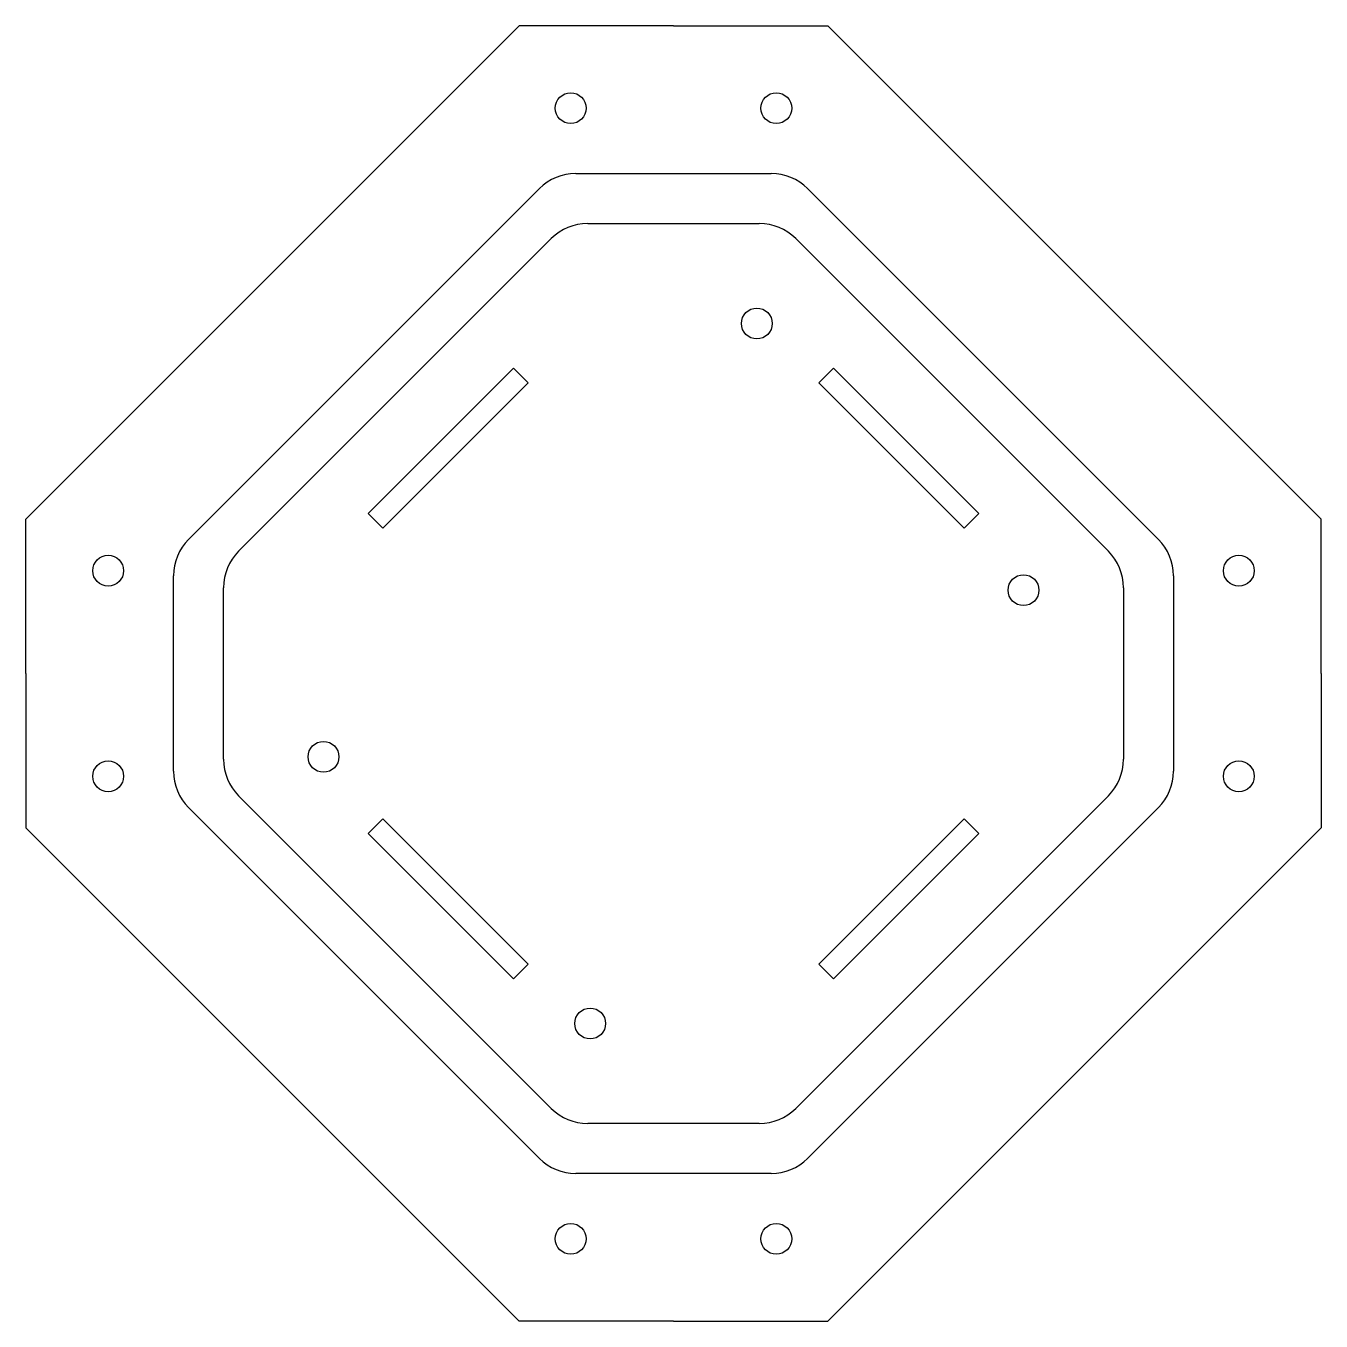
# Model space of a CAD drawing. Header units: millimetres. Extents: x -63 to 63, y -63 to 63.
import ezdxf

# ---------------------------------------------------------------- set-up
doc = ezdxf.new("R2010")
doc.units = ezdxf.units.MM

msp = doc.modelspace()

# ---------------------------------------------------------------- linework, layer by layer
for p, q in [((-15, 63), (-63, 15)), ((0, 63), (-15, 63)), ((0, 63), (15, 63)), ((15, 63), (63, 15)), ((-9.51, 48.64), (9.51, 48.64)), ((-47.18, 13.05), (-13.05, 47.18)), ((13.05, 47.18), (47.18, 13.05)), ((-8.35, 43.78), (8.35, 43.78)), ((-42.31, 11.89), (-11.89, 42.31)), ((11.89, 42.31), (42.31, 11.89)), ((-63, 0), (-63, 15)), ((63, 0), (63, 15)), ((-48.64, -9.51), (-48.64, 9.51)), ((48.64, 9.51), (48.64, -9.51)), ((-43.78, -8.35), (-43.78, 8.35)), ((43.78, 8.35), (43.78, -8.35)), ((-63, 0), (-63, -15)), ((63, 0), (63, -15)), ((-11.89, -42.31), (-42.31, -11.89)), ((42.31, -11.89), (11.89, -42.31)), ((-13.05, -47.18), (-47.18, -13.05)), ((47.18, -13.05), (13.05, -47.18)), ((-15, -63), (-63, -15)), ((15, -63), (63, -15)), ((8.35, -43.78), (-8.35, -43.78)), ((9.51, -48.64), (-9.51, -48.64)), ((0, -63), (-15, -63)), ((0, -63), (15, -63))]:
    msp.add_line(p, q)
for points in [[(-29.7, 15.56), (-28.28, 14.14), (-14.14, 28.28), (-15.56, 29.7)], [(14.14, 28.28), (28.28, 14.14), (29.7, 15.56), (15.56, 29.7)], [(-29.7, -15.56), (-15.56, -29.7), (-14.14, -28.28), (-28.28, -14.14)], [(14.14, -28.28), (15.56, -29.7), (29.7, -15.56), (28.28, -14.14)]]:
    msp.add_lwpolyline(points, close=True)
for centre in [(-10, 55), (10, 55), (8.11, 34.05), (-55, 10), (55, 10), (34.05, 8.11), (-34.05, -8.11), (-55, -10), (55, -10), (-8.11, -34.05), (-10, -55), (10, -55)]:
    msp.add_circle(centre, 1.5)
for centre, start, end in [((-9.51, 43.64), 90, 135), ((9.51, 43.64), 45, 90), ((-8.35, 38.78), 90, 135), ((8.35, 38.78), 45, 90), ((-43.64, 9.51), 135, 180), ((43.64, 9.51), 0, 45), ((-38.78, 8.35), 135, 180), ((38.78, 8.35), 0, 45), ((-38.78, -8.35), 180, 225), ((38.78, -8.35), 315, 0), ((-43.64, -9.51), 180, 225), ((43.64, -9.51), 315, 0), ((-8.35, -38.78), 225, 270), ((8.35, -38.78), 270, 315), ((-9.51, -43.64), 225, 270), ((9.51, -43.64), 270, 315)]:
    msp.add_arc(centre, 5, start, end)

doc.saveas('drawing.dxf')
